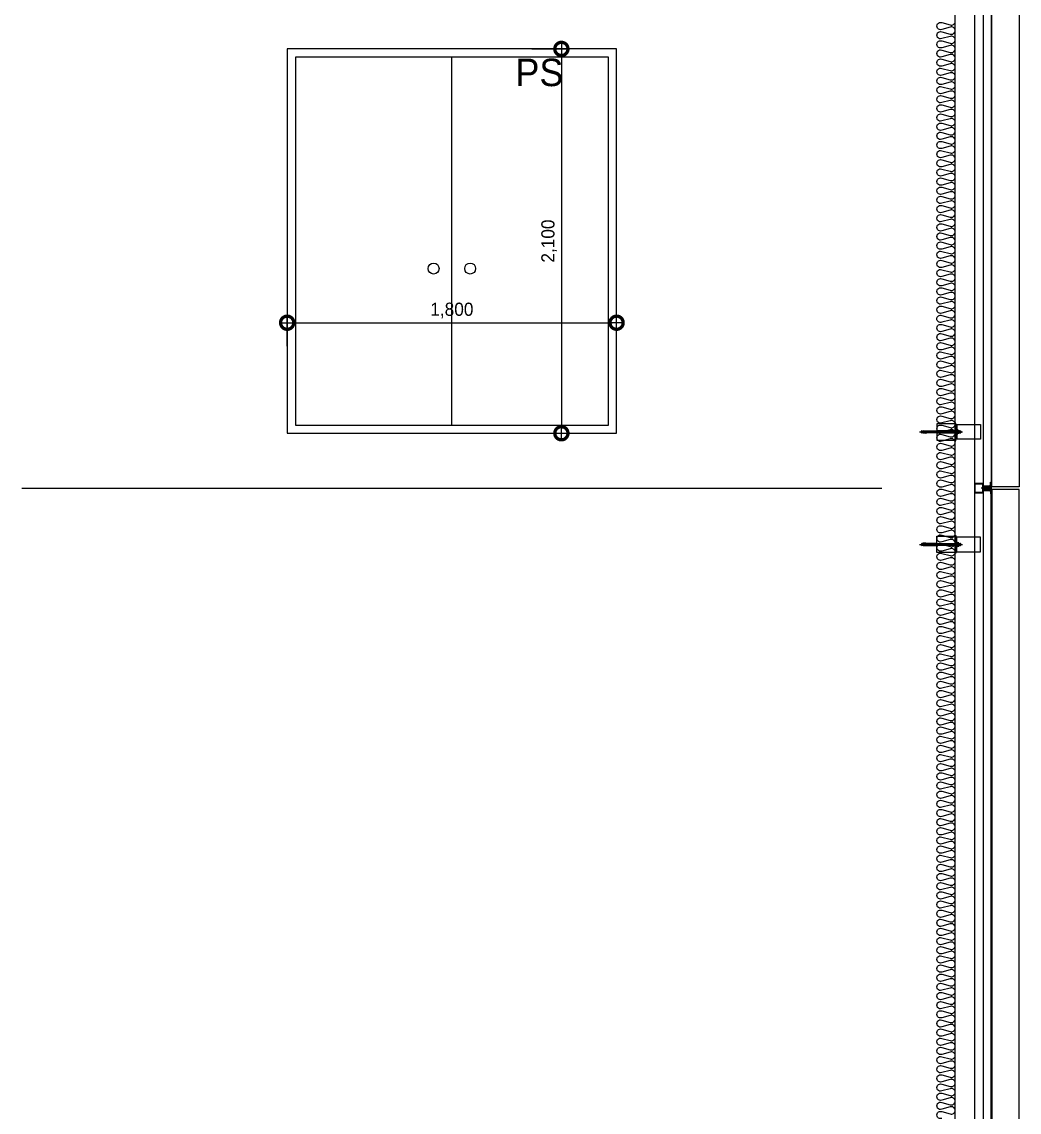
# Model space of a CAD drawing. Header units: millimetres. Extents: x -75040 to 92617, y -36837 to 48530.
# Drawn here: x 40200 to 45650, y 36840 to 42798 of the extents above; entities that cross this region are included whole.
import ezdxf
from ezdxf.enums import TextEntityAlignment as Align

# ---------------------------------------------------------------- set-up
doc = ezdxf.new("R2010")
doc.units = ezdxf.units.MM
doc.header["$LTSCALE"] = 60
doc.layers.get('Defpoints').update_dxf_attribs({"color": 151})
for name, color, linetype in [('A-DIM', 7, 'Continuous'), ('A-DOOR-ELE', 5, 'Continuous'), ('A-ELE-9', 9, 'Continuous'), ('A-ETC-8', 8, 'Continuous'), ('A-FIN', 6, 'Continuous'), ('A-HAT-MATL', 8, 'Continuous')]:
    doc.layers.add(name, color=color, linetype=linetype)
for name, color, linetype, plot in [('NOPLOT', 191, 'Continuous', False), ('NOPLOT-DIM', 191, 'Continuous', False), ('NOPLOT-TEXT', 11, 'Continuous', False)]:
    doc.layers.add(name, color=color, linetype=linetype, plot=plot)
doc.styles.add('Gdim', font='')
doc.styles.add('Gtx', font='')
doc.styles.get('Gdim').set_extended_font_data('Dotum')
doc.styles.get('Gtx').set_extended_font_data('Dotum')
doc.dimstyles.new('Gdim30(INT)', dxfattribs={"dimscale": 24, "dimtxt": 3, "dimasz": 1, "dimexe": 1.5, "dimexo": 2, "dimgap": 1, "dimtad": 1, "dimdec": 0, "dimzin": 0, "dimdsep": 46, "dimlunit": 6, "dimtxsty": 'Gdim', "dimblk": 'ToneDOT', "dimcen": 1.5, "dimdle": 1.5, "dimclrd": 1, "dimclre": 1, "dimclrt": 256, "dimadec": 1, "dimazin": 0, "dimtfac": 1, "dimtdec": 0, "dimtix": 1, "dimtmove": 2, "dimatfit": 3, "dimldrblk": 'DOT', "dimfxl": 1, "dimtolj": 1, "dimtzin": 0, "dimlwd": -1, "dimlwe": -1, "dimarcsym": 0})

# ---------------------------------------------------------------- blocks, each defined once
blk = doc.blocks.new('ToneDOT')
at = {"layer": 'A-DIM', "color": 1, "linetype": 'ByBlock'}
blk.add_line((1.5, 0), (-1.5, 0), dxfattribs=at)
at = {"layer": 'A-DIM', "color": 1, "linetype": 'ByBlock', "const_width": 3}
blk.add_lwpolyline([(0.375, 0, 1), (-0.375, 0, 1)], format="xyb", close=True, dxfattribs=at)
blk = doc.blocks.new('*D15')
at = {"layer": 'Defpoints', "color": 0, "transparency": 16777216}
for p in [(-9322.5, 2100), (-9322.5, 0, 0), (-9112.8, 0, 0)]:
    blk.add_point(p, dxfattribs=at)
at = {"layer": 'NOPLOT-DIM', "color": 1, "transparency": 16777216}
for p, q in [((-9274.5, 2100, 0), (-9076.8, 2100, 0)), ((-9112.8, 2076, 0), (-9112.8, 24, 0)), ((-9274.5, 0, 0), (-9076.8, 0, 0))]:
    blk.add_line(p, q, dxfattribs=at)
at = {"layer": 'NOPLOT-DIM', "color": 1, "transparency": 16777216, "xscale": 24, "yscale": 24, "zscale": 24}
for p, rotation in [((-9112.8, 2100, 0), 90), ((-9112.8, 0, 0), 270)]:
    blk.add_blockref('ToneDOT', p, dxfattribs=dict(at, rotation=rotation))
at = {"layer": 'NOPLOT-DIM', "transparency": 16777216, "insert": (-9179.8, 1050, 0), "char_height": 72, "attachment_point": 5, "rotation": 90, "style": 'Gdim'}
blk.add_mtext('\\A1;2,100', dxfattribs=at)
blk = doc.blocks.new('_Dot')
at = {"color": 0, "linetype": 'ByBlock', "lineweight": -2}
blk.add_line((-0.5, 0), (-1, 0), dxfattribs=at)
at = {"color": 0, "linetype": 'ByBlock', "const_width": 0.5}
blk.add_lwpolyline([(-0.25, 0, 1), (0.25, 0, 1)], format="xyb", close=True, dxfattribs=at)
blk = doc.blocks.new('*D16')
at = {"layer": 'Defpoints', "color": 0, "transparency": 16777216}
for p in [(-8811.2, 603.9), (-10611.2, 427.6), (-8811.2, 427.6)]:
    blk.add_point(p, dxfattribs=at)
at = {"layer": 'NOPLOT-DIM', "color": 1, "transparency": 16777216}
for p, q in [((-10611.2, 475.6), (-10611.2, 639.9)), ((-10587.2, 603.9), (-8835.2, 603.9)), ((-8811.2, 475.6), (-8811.2, 639.9))]:
    blk.add_line(p, q, dxfattribs=at)
at = {"layer": 'NOPLOT-DIM', "color": 1, "transparency": 16777216, "xscale": 24, "yscale": 24, "zscale": 24, "rotation": 180}
blk.add_blockref('ToneDOT', (-10611.2, 603.9), dxfattribs=at)
at = {"layer": 'NOPLOT-DIM', "color": 1, "transparency": 16777216, "xscale": 24, "yscale": 24, "zscale": 24}
blk.add_blockref('ToneDOT', (-8811.2, 603.9), dxfattribs=at)
at = {"layer": 'NOPLOT-DIM', "transparency": 16777216, "insert": (-9711.2, 670.9), "char_height": 72, "attachment_point": 5, "style": 'Gdim'}
blk.add_mtext('\\A1;1,800', dxfattribs=at)
blk = doc.blocks.new('A$C632c858f')
at = {"layer": 'A-ETC-8'}
blk.add_arc((-2.8, 0), 24, 341.82483, 18.17517, dxfattribs=at)
blk.add_ellipse((34, 0), major_axis=(7.59, 0), ratio=0.987937, dxfattribs=at)
at = {"layer": 'NOPLOT'}
blk.add_line((0, 0), (58.4, 0), dxfattribs=at)
for points in [[(0, 7.5), (41, 7.5)], [(0, -7.5), (41, -7.5)]]:
    blk.add_lwpolyline(points, dxfattribs=at)
blk = doc.blocks.new('A$Cae507117')
at = {"layer": 'A-ETC-8'}
for points in [[(-50, 0), (-50, -50), (0, -50), (0, 0)], [(-46.8, -3.2), (-46.8, -46.8), (-3.2, -46.8), (-3.2, -3.2)]]:
    blk.add_lwpolyline(points, close=True, dxfattribs=at)
blk = doc.blocks.new('너트 M12')
for p, q in [((-9, 0), (9, 0)), ((-9.5, -9), (-9.5, -0.5)), ((9, -9.5), (-9, -9.5)), ((0, -8.3), (0, -1.2)), ((9.5, -0.5), (9.5, -9))]:
    blk.add_line(p, q)
for centre, start, end in [((-9, -0.5), 90, 180), ((-9, -9), 180, 270), ((9, -0.5), 0, 90), ((9, -9), 270, 0)]:
    blk.add_arc(centre, 0.5, start, end)
at = {"extrusion": (0, 0, -1)}
for centre, major_axis, ratio, start_param, end_param in [((-4.8, -0.9), (-4.75, 0.31), 0.185359, -0.024388, 3.141593), ((4.8, -0.9), (4.75, 0.31), 0.185108, 3.141593, 6.30754), ((-4.8, -8.6), (4.75, 0.31), 0.187111, 0, 3.166211), ((4.8, -8.6), (-4.75, 0.31), 0.185991, 3.117121, 6.283185)]:
    blk.add_ellipse(centre, major_axis=major_axis, ratio=ratio, start_param=start_param, end_param=end_param, dxfattribs=at)
blk = doc.blocks.new('A$C72d8c3b6')
at = {"layer": 'A-ETC-8'}
for p, q in [((94, 0), (-141, 0)), ((-131, 4.5), (-129.5, 6)), ((-121, 4.5), (-131, 4.5)), ((-131, -4.5), (-131, 4.5)), ((-121, 6), (-129.5, 6)), ((-129.5, -6), (-129.5, 6)), ((0, 6), (-109.5, 6)), ((0, 6), (54, 6)), ((54, -6), (54, 6)), ((54, 6), (57, 6)), ((57, -6), (57, 6)), ((71, 4.5), (57, 4.5)), ((57.6, 6.2), (57.6, -6.2)), ((60.6, 6.2), (57.6, 6.2)), ((60.6, 6.2), (75.6, 6.2)), ((61.6, -2), (61.6, 2)), ((65.6, 1.5), (65.6, 2)), ((66.1, 1), (72.7, 1)), ((71, 4.5), (82, 6)), ((76.1, 2.7), (74.3, 1.5)), ((76.6, 5.2), (76.6, 3.5)), ((82, 6), (82.5, 6)), ((84, 4.5), (84, -4.5)), ((-120.8, -4.5), (-131, -4.5)), ((-131, -4.5), (-129.5, -6)), ((-121, -6), (-129.5, -6)), ((-109.5, -6), (0, -6)), ((54, -6), (0, -6)), ((57, -6), (54, -6)), ((71, -4.5), (57, -4.5)), ((60.6, -6.2), (57.6, -6.2)), ((75.6, -6.2), (60.6, -6.2)), ((65.6, -2), (65.6, -1.5)), ((66.1, -1), (72.7, -1)), ((82, -6), (71, -4.5)), ((76.1, -2.7), (74.3, -1.5)), ((76.6, -3.5), (76.6, -5.2)), ((82.5, -6), (82, -6))]:
    blk.add_line(p, q, dxfattribs=at)
for points in [[(-238.5, 40), (-103.5, 40), (-103.5, -40), (-238.5, -40)], [(-109.5, 15), (-109.5, -15), (-111.5, -15), (-111.5, 15)], [(-103.5, -40), (-109.5, -40), (-109.5, 40), (-103.5, 40)], [(-100, 44.5), (-100, -44.5), (0, -44.5), (0, 44.5)]]:
    blk.add_lwpolyline(points, close=True, dxfattribs=at)
blk.add_lwpolyline([(-103.5, 47.5), (-103.5, -47.5, 0.414214), (-102.5, -48.5), (-100, -48.5), (-100, 48.5), (-102.5, 48.5, 0.414214)], format="xyb", close=True, dxfattribs=at)
for centre, radius, start, end in [((63.6, 2), 2, 90, 180), ((63.6, 2), 2, 0, 90), ((66.1, 1.5), 0.5, 180, 270), ((72.7, 4), 3, 270, 303.69007), ((75.6, 5.2), 1, 0, 90), ((75.6, 3.5), 1, 303.69007, 0), ((82.5, 4.5), 1.5, 0, 90), ((63.6, -2), 2, 180, 270), ((63.6, -2), 2, 270, 0), ((66.1, -1.5), 0.5, 90, 180), ((72.7, -4), 3, 56.30993, 90), ((75.6, -5.2), 1, 270, 0), ((75.6, -3.5), 1, 0, 56.30993), ((82.5, -4.5), 1.5, 270, 0)]:
    blk.add_arc(centre, radius, start, end, dxfattribs=at)
at = {"layer": 'A-ETC-8', "rotation": 270}
blk.add_blockref('너트 M12', (-111.5, 0), dxfattribs=at)
blk = doc.blocks.new('A$C6e4c1c5a')
at = {"layer": 'A-DOOR-ELE'}
blk.add_line((936, 81), (936, 2091), dxfattribs=at)
at = {"layer": 'A-DOOR-ELE', "elevation": 0}
for points in [[(1836, 2136), (36, 2136), (36, 36), (1836, 36)], [(1791, 2091), (81, 2091), (81, 81), (1791, 81)]]:
    blk.add_lwpolyline(points, close=True, dxfattribs=at)
at = {"layer": 'A-DOOR-ELE'}
for centre in [(836, 936), (1036, 936)]:
    blk.add_circle(centre, 30, dxfattribs=at)
at = {"layer": 'NOPLOT-DIM'}
for base, p1, p2, angle, picture, middle in [((1534.4, 36, 0), (1324.7, 2136), (1324.7, 36, 0), 90, '*D15', (1467.4, 1086, 0)), ((1836, 639.9), (36, 463.6), (1836, 463.6), 180, '*D16', (936, 706.9))]:
    dim = blk.add_linear_dim(base=base, p1=p1, p2=p2, angle=angle, dimstyle='Gdim30(INT)', dxfattribs=at)
    dim.commit()
    dim.dimension.update_dxf_attribs({"geometry": picture, "text_midpoint": middle, "insert": (10647.2, 36)})

msp = doc.modelspace()

# ---------------------------------------------------------------- linework, layer by layer
at = {"layer": 'A-ELE-9', "elevation": 0}
for points in [[(45500, 43692.5), (45650, 43692.5), (45650, 40257.5), (45500, 40257.5)], [(45500, 36257.5), (45650, 36257.5), (45650, 40242.5), (45500, 40242.5)]]:
    msp.add_lwpolyline(points, dxfattribs=at)
at = {"layer": 'A-ETC-8'}
for p, q in [((45405, 47009.7), (45405, 680)), ((45455, 680), (45455, 47009.7))]:
    msp.add_line(p, q, dxfattribs=at)
at = {"layer": 'A-ETC-8', "elevation": 0}
for points in [[(45492, 40261.5), (45457, 40261.5), (45457, 40250.5), (45455, 40250.5), (45455, 40263.5), (45490.3, 40263.5, -0.226541), (45494, 40267.2), (45494, 40281.9), (45496, 40281.9), (45496, 40265.5, 0.414214)], [(45492, 40238.5), (45457, 40238.5), (45457, 40249.5), (45455, 40249.5), (45455, 40236.5), (45490.3, 40236.5, 0.226541), (45494, 40232.8), (45494, 40218.1), (45496, 40218.1), (45496, 40234.5, -0.414214)]]:
    msp.add_lwpolyline(points, format="xyb", close=True, dxfattribs=at)
at = {"layer": 'A-FIN'}
msp.add_line((40200, 40250), (44900, 40250, 0), dxfattribs=at)
at = {"layer": 'A-FIN', "elevation": 0}
for points in [[(45459, 40261.5), (45459, 40257.5), (45500, 40257.5), (45500, 43692.5), (45459, 43692.5), (45459, 43688.5), (45496, 43688.5), (45496, 40261.5), (45459, 40261.5)], [(45459, 40238.5), (45459, 40242.5), (45500, 40242.5), (45500, 36257.5), (45459, 36257.5), (45459, 36261.5), (45496, 36261.5), (45496, 40238.5), (45459, 40238.5)]]:
    msp.add_lwpolyline(points, close=True, dxfattribs=at)
at = {"layer": 'A-HAT-MATL'}
msp.add_line((45300, -252), (45300, 47009.7), dxfattribs=at)
at = {"layer": 'A-HAT-MATL', "elevation": 0}
msp.add_lwpolyline([(45227.1, 36806.3, -1.449198), (45227.1, 36843.7), (45272.9, 36831.3, 0.524856), (45300, 36850, 0.524856), (45272.9, 36868.7), (45227.1, 36856.3, -1.449198), (45227.1, 36893.7), (45272.9, 36881.3, 0.524856), (45300, 36900, 0.524856), (45272.9, 36918.7), (45227.1, 36906.3, -1.449198), (45227.1, 36943.7), (45272.9, 36931.3, 0.524856), (45300, 36950, 0.524856), (45272.9, 36968.7), (45227.1, 36956.3, -1.449198), (45227.1, 36993.7), (45272.9, 36981.3, 0.524856), (45300, 37000, 0.524856), (45272.9, 37018.7), (45227.1, 37006.3, -1.449198), (45227.1, 37043.7), (45272.9, 37031.3, 0.524856), (45300, 37050, 0.524856), (45272.9, 37068.7), (45227.1, 37056.3, -1.449198), (45227.1, 37093.7), (45272.9, 37081.3, 0.524856), (45300, 37100, 0.524856), (45272.9, 37118.7), (45227.1, 37106.3, -1.449198), (45227.1, 37143.7), (45272.9, 37131.3, 0.524856), (45300, 37150, 0.524856), (45272.9, 37168.7), (45227.1, 37156.3, -1.449198), (45227.1, 37193.7), (45272.9, 37181.3, 0.524856), (45300, 37200, 0.524856), (45272.9, 37218.7), (45227.1, 37206.3, -1.449198), (45227.1, 37243.7), (45272.9, 37231.3, 0.524856), (45300, 37250, 0.524856), (45272.9, 37268.7), (45227.1, 37256.3, -1.449198), (45227.1, 37293.7), (45272.9, 37281.3, 0.524856), (45300, 37300, 0.524856), (45272.9, 37318.7), (45227.1, 37306.3, -1.449198), (45227.1, 37343.7), (45272.9, 37331.3, 0.524856), (45300, 37350, 0.524856), (45272.9, 37368.7), (45227.1, 37356.3, -1.449198), (45227.1, 37393.7), (45272.9, 37381.3, 0.524856), (45300, 37400, 0.524856), (45272.9, 37418.7), (45227.1, 37406.3, -1.449198), (45227.1, 37443.7), (45272.9, 37431.3, 0.524856), (45300, 37450, 0.524856), (45272.9, 37468.7), (45227.1, 37456.3, -1.449198), (45227.1, 37493.7), (45272.9, 37481.3, 0.524856), (45300, 37500, 0.524856), (45272.9, 37518.7), (45227.1, 37506.3, -1.449198), (45227.1, 37543.7), (45272.9, 37531.3, 0.524856), (45300, 37550, 0.524856), (45272.9, 37568.7), (45227.1, 37556.3, -1.449198), (45227.1, 37593.7), (45272.9, 37581.3, 0.524856), (45300, 37600, 0.524856), (45272.9, 37618.7), (45227.1, 37606.3, -1.449198), (45227.1, 37643.7), (45272.9, 37631.3, 0.524856), (45300, 37650, 0.524856), (45272.9, 37668.7), (45227.1, 37656.3, -1.449198), (45227.1, 37693.7), (45272.9, 37681.3, 0.524856), (45300, 37700, 0.524856), (45272.9, 37718.7), (45227.1, 37706.3, -1.449198), (45227.1, 37743.7), (45272.9, 37731.3, 0.524856), (45300, 37750, 0.524856), (45272.9, 37768.7), (45227.1, 37756.3, -1.449198), (45227.1, 37793.7), (45272.9, 37781.3, 0.524856), (45300, 37800, 0.524856), (45272.9, 37818.7), (45227.1, 37806.3, -1.449198), (45227.1, 37843.7), (45272.9, 37831.3, 0.524856), (45300, 37850, 0.524856), (45272.9, 37868.7), (45227.1, 37856.3, -1.449198), (45227.1, 37893.7), (45272.9, 37881.3, 0.524856), (45300, 37900, 0.524856), (45272.9, 37918.7), (45227.1, 37906.3, -1.449198), (45227.1, 37943.7), (45272.9, 37931.3, 0.524856), (45300, 37950, 0.524856), (45272.9, 37968.7), (45227.1, 37956.3, -1.449198), (45227.1, 37993.7), (45272.9, 37981.3, 0.524856), (45300, 38000, 0.524856), (45272.9, 38018.7), (45227.1, 38006.3, -1.449198), (45227.1, 38043.7), (45272.9, 38031.3, 0.524856), (45300, 38050, 0.524856), (45272.9, 38068.7), (45227.1, 38056.3, -1.449198), (45227.1, 38093.7), (45272.9, 38081.3, 0.524856), (45300, 38100, 0.524856), (45272.9, 38118.7), (45227.1, 38106.3, -1.449198), (45227.1, 38143.7), (45272.9, 38131.3, 0.524856), (45300, 38150, 0.524856), (45272.9, 38168.7), (45227.1, 38156.3, -1.449198), (45227.1, 38193.7), (45272.9, 38181.3, 0.524856), (45300, 38200, 0.524856), (45272.9, 38218.7), (45227.1, 38206.3, -1.449198), (45227.1, 38243.7), (45272.9, 38231.3, 0.524856), (45300, 38250, 0.524856), (45272.9, 38268.7), (45227.1, 38256.3, -1.449198), (45227.1, 38293.7), (45272.9, 38281.3, 0.524856), (45300, 38300, 0.524856), (45272.9, 38318.7), (45227.1, 38306.3, -1.449198), (45227.1, 38343.7), (45272.9, 38331.3, 0.524856), (45300, 38350, 0.524856), (45272.9, 38368.7), (45227.1, 38356.3, -1.449198), (45227.1, 38393.7), (45272.9, 38381.3, 0.524856), (45300, 38400, 0.524856), (45272.9, 38418.7), (45227.1, 38406.3, -1.449198), (45227.1, 38443.7), (45272.9, 38431.3, 0.524856), (45300, 38450, 0.524856), (45272.9, 38468.7), (45227.1, 38456.3, -1.449198), (45227.1, 38493.7), (45272.9, 38481.3, 0.524856), (45300, 38500, 0.524856), (45272.9, 38518.7), (45227.1, 38506.3, -1.449198), (45227.1, 38543.7), (45272.9, 38531.3, 0.524856), (45300, 38550, 0.524856), (45272.9, 38568.7), (45227.1, 38556.3, -1.449198), (45227.1, 38593.7), (45272.9, 38581.3, 0.524856), (45300, 38600, 0.524856), (45272.9, 38618.7), (45227.1, 38606.3, -1.449198), (45227.1, 38643.7), (45272.9, 38631.3, 0.524856), (45300, 38650, 0.524856), (45272.9, 38668.7), (45227.1, 38656.3, -1.449198), (45227.1, 38693.7), (45272.9, 38681.3, 0.524856), (45300, 38700, 0.524856), (45272.9, 38718.7), (45227.1, 38706.3, -1.449198), (45227.1, 38743.7), (45272.9, 38731.3, 0.524856), (45300, 38750, 0.524856), (45272.9, 38768.7), (45227.1, 38756.3, -1.449198), (45227.1, 38793.7), (45272.9, 38781.3, 0.524856), (45300, 38800, 0.524856), (45272.9, 38818.7), (45227.1, 38806.3, -1.449198), (45227.1, 38843.7), (45272.9, 38831.3, 0.524856), (45300, 38850, 0.524856), (45272.9, 38868.7), (45227.1, 38856.3, -1.449198), (45227.1, 38893.7), (45272.9, 38881.3, 0.524856), (45300, 38900, 0.524856), (45272.9, 38918.7), (45227.1, 38906.3, -1.449198), (45227.1, 38943.7), (45272.9, 38931.3, 0.524856), (45300, 38950, 0.524856), (45272.9, 38968.7), (45227.1, 38956.3, -1.449198), (45227.1, 38993.7), (45272.9, 38981.3, 0.524856), (45300, 39000, 0.524856), (45272.9, 39018.7), (45227.1, 39006.3, -1.449198), (45227.1, 39043.7), (45272.9, 39031.3, 0.524856), (45300, 39050, 0.524856), (45272.9, 39068.7), (45227.1, 39056.3, -1.449198), (45227.1, 39093.7), (45272.9, 39081.3, 0.524856), (45300, 39100, 0.524856), (45272.9, 39118.7), (45227.1, 39106.3, -1.449198), (45227.1, 39143.7), (45272.9, 39131.3, 0.524856), (45300, 39150, 0.524856), (45272.9, 39168.7), (45227.1, 39156.3, -1.449198), (45227.1, 39193.7), (45272.9, 39181.3, 0.524856), (45300, 39200, 0.524856), (45272.9, 39218.7), (45227.1, 39206.3, -1.449198), (45227.1, 39243.7), (45272.9, 39231.3, 0.524856), (45300, 39250, 0.524856), (45272.9, 39268.7), (45227.1, 39256.3, -1.449198), (45227.1, 39293.7), (45272.9, 39281.3, 0.524856), (45300, 39300, 0.524856), (45272.9, 39318.7), (45227.1, 39306.3, -1.449198), (45227.1, 39343.7), (45272.9, 39331.3, 0.524856), (45300, 39350, 0.524856), (45272.9, 39368.7), (45227.1, 39356.3, -1.449198), (45227.1, 39393.7), (45272.9, 39381.3, 0.524856), (45300, 39400, 0.524856), (45272.9, 39418.7), (45227.1, 39406.3, -1.449198), (45227.1, 39443.7), (45272.9, 39431.3, 0.524856), (45300, 39450, 0.524856), (45272.9, 39468.7), (45227.1, 39456.3, -1.449198), (45227.1, 39493.7), (45272.9, 39481.3, 0.524856), (45300, 39500, 0.524856), (45272.9, 39518.7), (45227.1, 39506.3, -1.449198), (45227.1, 39543.7), (45272.9, 39531.3, 0.524856), (45300, 39550, 0.524856), (45272.9, 39568.7), (45227.1, 39556.3, -1.449198), (45227.1, 39593.7), (45272.9, 39581.3, 0.524856), (45300, 39600, 0.524856), (45272.9, 39618.7), (45227.1, 39606.3, -1.449198), (45227.1, 39643.7), (45272.9, 39631.3, 0.524856), (45300, 39650, 0.524856), (45272.9, 39668.7), (45227.1, 39656.3, -1.449198), (45227.1, 39693.7), (45272.9, 39681.3, 0.524856), (45300, 39700, 0.524856), (45272.9, 39718.7), (45227.1, 39706.3, -1.449198), (45227.1, 39743.7), (45272.9, 39731.3, 0.524856), (45300, 39750, 0.524856), (45272.9, 39768.7), (45227.1, 39756.3, -1.449198), (45227.1, 39793.7), (45272.9, 39781.3, 0.524856), (45300, 39800, 0.524856), (45272.9, 39818.7), (45227.1, 39806.3, -1.449198), (45227.1, 39843.7), (45272.9, 39831.3, 0.524856), (45300, 39850, 0.524856), (45272.9, 39868.7), (45227.1, 39856.3, -1.449198), (45227.1, 39893.7), (45272.9, 39881.3, 0.524856), (45300, 39900, 0.524856), (45272.9, 39918.7), (45227.1, 39906.3, -1.449198), (45227.1, 39943.7), (45272.9, 39931.3, 0.524856), (45300, 39950, 0.524856), (45272.9, 39968.7), (45227.1, 39956.3, -1.449198), (45227.1, 39993.7), (45272.9, 39981.3, 0.524856), (45300, 40000, 0.524856), (45272.9, 40018.7), (45227.1, 40006.3, -1.449198), (45227.1, 40043.7), (45272.9, 40031.3, 0.524856), (45300, 40050, 0.524856), (45272.9, 40068.7), (45227.1, 40056.3, -1.449198), (45227.1, 40093.7), (45272.9, 40081.3, 0.524856), (45300, 40100, 0.524856), (45272.9, 40118.7), (45227.1, 40106.3, -1.449198), (45227.1, 40143.7), (45272.9, 40131.3, 0.524856), (45300, 40150, 0.524856), (45272.9, 40168.7), (45227.1, 40156.3, -1.449198), (45227.1, 40193.7), (45272.9, 40181.3, 0.524856), (45300, 40200, 0.524856), (45272.9, 40218.7), (45227.1, 40206.3, -1.449198), (45227.1, 40243.7), (45272.9, 40231.3, 0.524856), (45300, 40250, 0.524856), (45272.9, 40268.7), (45227.1, 40256.3, -1.449198), (45227.1, 40293.7), (45272.9, 40281.3, 0.524856), (45300, 40300, 0.524856), (45272.9, 40318.7), (45227.1, 40306.3, -1.449198), (45227.1, 40343.7), (45272.9, 40331.3, 0.524856), (45300, 40350, 0.524856), (45272.9, 40368.7), (45227.1, 40356.3, -1.449198), (45227.1, 40393.7), (45272.9, 40381.3, 0.524856), (45300, 40400, 0.524856), (45272.9, 40418.7), (45227.1, 40406.3, -1.449198), (45227.1, 40443.7), (45272.9, 40431.3, 0.524856), (45300, 40450, 0.524856), (45272.9, 40468.7), (45227.1, 40456.3, -1.449198), (45227.1, 40493.7), (45272.9, 40481.3, 0.524856), (45300, 40500, 0.524856), (45272.9, 40518.7), (45227.1, 40506.3, -1.449198), (45227.1, 40543.7), (45272.9, 40531.3, 0.524856), (45300, 40550, 0.524856), (45272.9, 40568.7), (45227.1, 40556.3, -1.449198), (45227.1, 40593.7), (45272.9, 40581.3, 0.524856), (45300, 40600, 0.524856), (45272.9, 40618.7), (45227.1, 40606.3, -1.449198), (45227.1, 40643.7), (45272.9, 40631.3, 0.524856), (45300, 40650, 0.524856), (45272.9, 40668.7), (45227.1, 40656.3, -1.449198), (45227.1, 40693.7), (45272.9, 40681.3, 0.524856), (45300, 40700, 0.524856), (45272.9, 40718.7), (45227.1, 40706.3, -1.449198), (45227.1, 40743.7), (45272.9, 40731.3, 0.524856), (45300, 40750, 0.524856), (45272.9, 40768.7), (45227.1, 40756.3, -1.449198), (45227.1, 40793.7), (45272.9, 40781.3, 0.524856), (45300, 40800, 0.524856), (45272.9, 40818.7), (45227.1, 40806.3, -1.449198), (45227.1, 40843.7), (45272.9, 40831.3, 0.524856), (45300, 40850, 0.524856), (45272.9, 40868.7), (45227.1, 40856.3, -1.449198), (45227.1, 40893.7), (45272.9, 40881.3, 0.524856), (45300, 40900, 0.524856), (45272.9, 40918.7), (45227.1, 40906.3, -1.449198), (45227.1, 40943.7), (45272.9, 40931.3, 0.524856), (45300, 40950, 0.524856), (45272.9, 40968.7), (45227.1, 40956.3, -1.449198), (45227.1, 40993.7), (45272.9, 40981.3, 0.524856), (45300, 41000, 0.524856), (45272.9, 41018.7), (45227.1, 41006.3, -1.449198), (45227.1, 41043.7), (45272.9, 41031.3, 0.524856), (45300, 41050, 0.524856), (45272.9, 41068.7), (45227.1, 41056.3, -1.449198), (45227.1, 41093.7), (45272.9, 41081.3, 0.524856), (45300, 41100, 0.524856), (45272.9, 41118.7), (45227.1, 41106.3, -1.449198), (45227.1, 41143.7), (45272.9, 41131.3, 0.524856), (45300, 41150, 0.524856), (45272.9, 41168.7), (45227.1, 41156.3, -0.524933), (45200, 41175, -0.524933), (45227.1, 41193.7), (45272.9, 41181.3, 0.524856), (45300, 41200, 0.524856), (45272.9, 41218.7), (45227.1, 41206.3, -1.449198), (45227.1, 41243.7), (45272.9, 41231.3, 0.524856), (45300, 41250, 0.524856), (45272.9, 41268.7), (45227.1, 41256.3, -1.449198), (45227.1, 41293.7), (45272.9, 41281.3, 0.524856), (45300, 41300, 0.524856), (45272.9, 41318.7), (45227.1, 41306.3, -1.449198), (45227.1, 41343.7), (45272.9, 41331.3, 0.524856), (45300, 41350, 0.524856), (45272.9, 41368.7), (45227.1, 41356.3, -1.449198), (45227.1, 41393.7), (45272.9, 41381.3, 0.524856), (45300, 41400, 0.524856), (45272.9, 41418.7), (45227.1, 41406.3, -1.449198), (45227.1, 41443.7), (45272.9, 41431.3, 0.524856), (45300, 41450, 0.524856), (45272.9, 41468.7), (45227.1, 41456.3, -1.449198), (45227.1, 41493.7), (45272.9, 41481.3, 0.524856), (45300, 41500, 0.524856), (45272.9, 41518.7), (45227.1, 41506.3, -1.449198), (45227.1, 41543.7), (45272.9, 41531.3, 0.524856), (45300, 41550, 0.524856), (45272.9, 41568.7), (45227.1, 41556.3, -1.449198), (45227.1, 41593.7), (45272.9, 41581.3, 0.524856), (45300, 41600, 0.524856), (45272.9, 41618.7), (45227.1, 41606.3, -1.449198), (45227.1, 41643.7), (45272.9, 41631.3, 0.524856), (45300, 41650, 0.524856), (45272.9, 41668.7), (45227.1, 41656.3, -1.449198), (45227.1, 41693.7), (45272.9, 41681.3, 0.524856), (45300, 41700, 0.524856), (45272.9, 41718.7), (45227.1, 41706.3, -1.449198), (45227.1, 41743.7), (45272.9, 41731.3, 0.524856), (45300, 41750, 0.524856), (45272.9, 41768.7), (45227.1, 41756.3, -1.449198), (45227.1, 41793.7), (45272.9, 41781.3, 0.524856), (45300, 41800, 0.524856), (45272.9, 41818.7), (45227.1, 41806.3, -1.449198), (45227.1, 41843.7), (45272.9, 41831.3, 0.524856), (45300, 41850, 0.524856), (45272.9, 41868.7), (45227.1, 41856.3, -1.449198), (45227.1, 41893.7), (45272.9, 41881.3, 0.524856), (45300, 41900, 0.524856), (45272.9, 41918.7), (45227.1, 41906.3, -1.449198), (45227.1, 41943.7), (45272.9, 41931.3, 0.524856), (45300, 41950, 0.524856), (45272.9, 41968.7), (45227.1, 41956.3, -1.449198), (45227.1, 41993.7), (45272.9, 41981.3, 0.524856), (45300, 42000, 0.524856), (45272.9, 42018.7), (45227.1, 42006.3, -1.449198), (45227.1, 42043.7), (45272.9, 42031.3, 0.524856), (45300, 42050, 0.524856), (45272.9, 42068.7), (45227.1, 42056.3, -1.449198), (45227.1, 42093.7), (45272.9, 42081.3, 0.524856), (45300, 42100, 0.524856), (45272.9, 42118.7), (45227.1, 42106.3, -1.449198), (45227.1, 42143.7), (45272.9, 42131.3, 0.524856), (45300, 42150, 0.524856), (45272.9, 42168.7), (45227.1, 42156.3, -1.449198), (45227.1, 42193.7), (45272.9, 42181.3, 0.524856), (45300, 42200, 0.524856), (45272.9, 42218.7), (45227.1, 42206.3, -1.449198), (45227.1, 42243.7), (45272.9, 42231.3, 0.524856), (45300, 42250, 0.524856), (45272.9, 42268.7), (45227.1, 42256.3, -1.449198), (45227.1, 42293.7), (45272.9, 42281.3, 0.524856), (45300, 42300, 0.524856), (45272.9, 42318.7), (45227.1, 42306.3, -1.449198), (45227.1, 42343.7), (45272.9, 42331.3, 0.524856), (45300, 42350, 0.524856), (45272.9, 42368.7), (45227.1, 42356.3, -1.449198), (45227.1, 42393.7), (45272.9, 42381.3, 0.524856), (45300, 42400, 0.524856), (45272.9, 42418.7), (45227.1, 42406.3, -1.449198), (45227.1, 42443.7), (45272.9, 42431.3, 0.524856), (45300, 42450, 0.524856), (45272.9, 42468.7), (45227.1, 42456.3, -1.449198), (45227.1, 42493.7), (45272.9, 42481.3, 0.524856), (45300, 42500, 0.524856), (45272.9, 42518.7), (45227.1, 42506.3, -1.449198), (45227.1, 42543.7), (45272.9, 42531.3, 0.524856), (45300, 42550, 0.524856), (45272.9, 42568.7), (45227.1, 42556.3, -1.449198), (45227.1, 42593.7), (45272.9, 42581.3, 0.524856), (45300, 42600, 0.524856), (45272.9, 42618.7), (45227.1, 42606.3, -1.449198), (45227.1, 42643.7), (45272.9, 42631.3, 0.524856), (45300, 42650, 0.524856), (45272.9, 42668.7), (45227.1, 42656.3, -1.449198), (45227.1, 42693.7), (45272.9, 42681.3, 0.524856), (45300, 42700, 0.524856), (45272.9, 42718.7), (45227.1, 42706.3, -1.449198), (45227.1, 42743.7), (45272.9, 42731.3, 0.524856), (45300, 42750, 0.524856), (45272.9, 42768.7), (45227.1, 42756.3, -1.449198), (45227.1, 42793.7), (45272.9, 42781.3, 0.524856), (45300, 42800, 0.524856)], format="xyb", dxfattribs=at)

# ---------------------------------------------------------------- block references
at = {"layer": 'A-DOOR-ELE'}
msp.add_blockref('A$C6e4c1c5a', (41614, 40514), dxfattribs=at)
at = {"layer": 'A-ETC-8', "rotation": 180}
for name, p in [('A$C72d8c3b6', (45200, 40557.5)), ('A$Cae507117', (45405, 40225))]:
    msp.add_blockref(name, p, dxfattribs=at)
at = {"layer": 'A-ETC-8', "xscale": -1}
for name, p in [('A$C632c858f', (45500, 40250)), ('A$C72d8c3b6', (45200, 39942.5))]:
    msp.add_blockref(name, p, dxfattribs=at)

# ---------------------------------------------------------------- texts
at = {"layer": 'NOPLOT-TEXT', "style": 'Gtx'}
msp.add_text('PS', height=150, dxfattribs=at).set_placement((43028.4, 42521.7), align=Align.MIDDLE)

doc.saveas('drawing.dxf')
